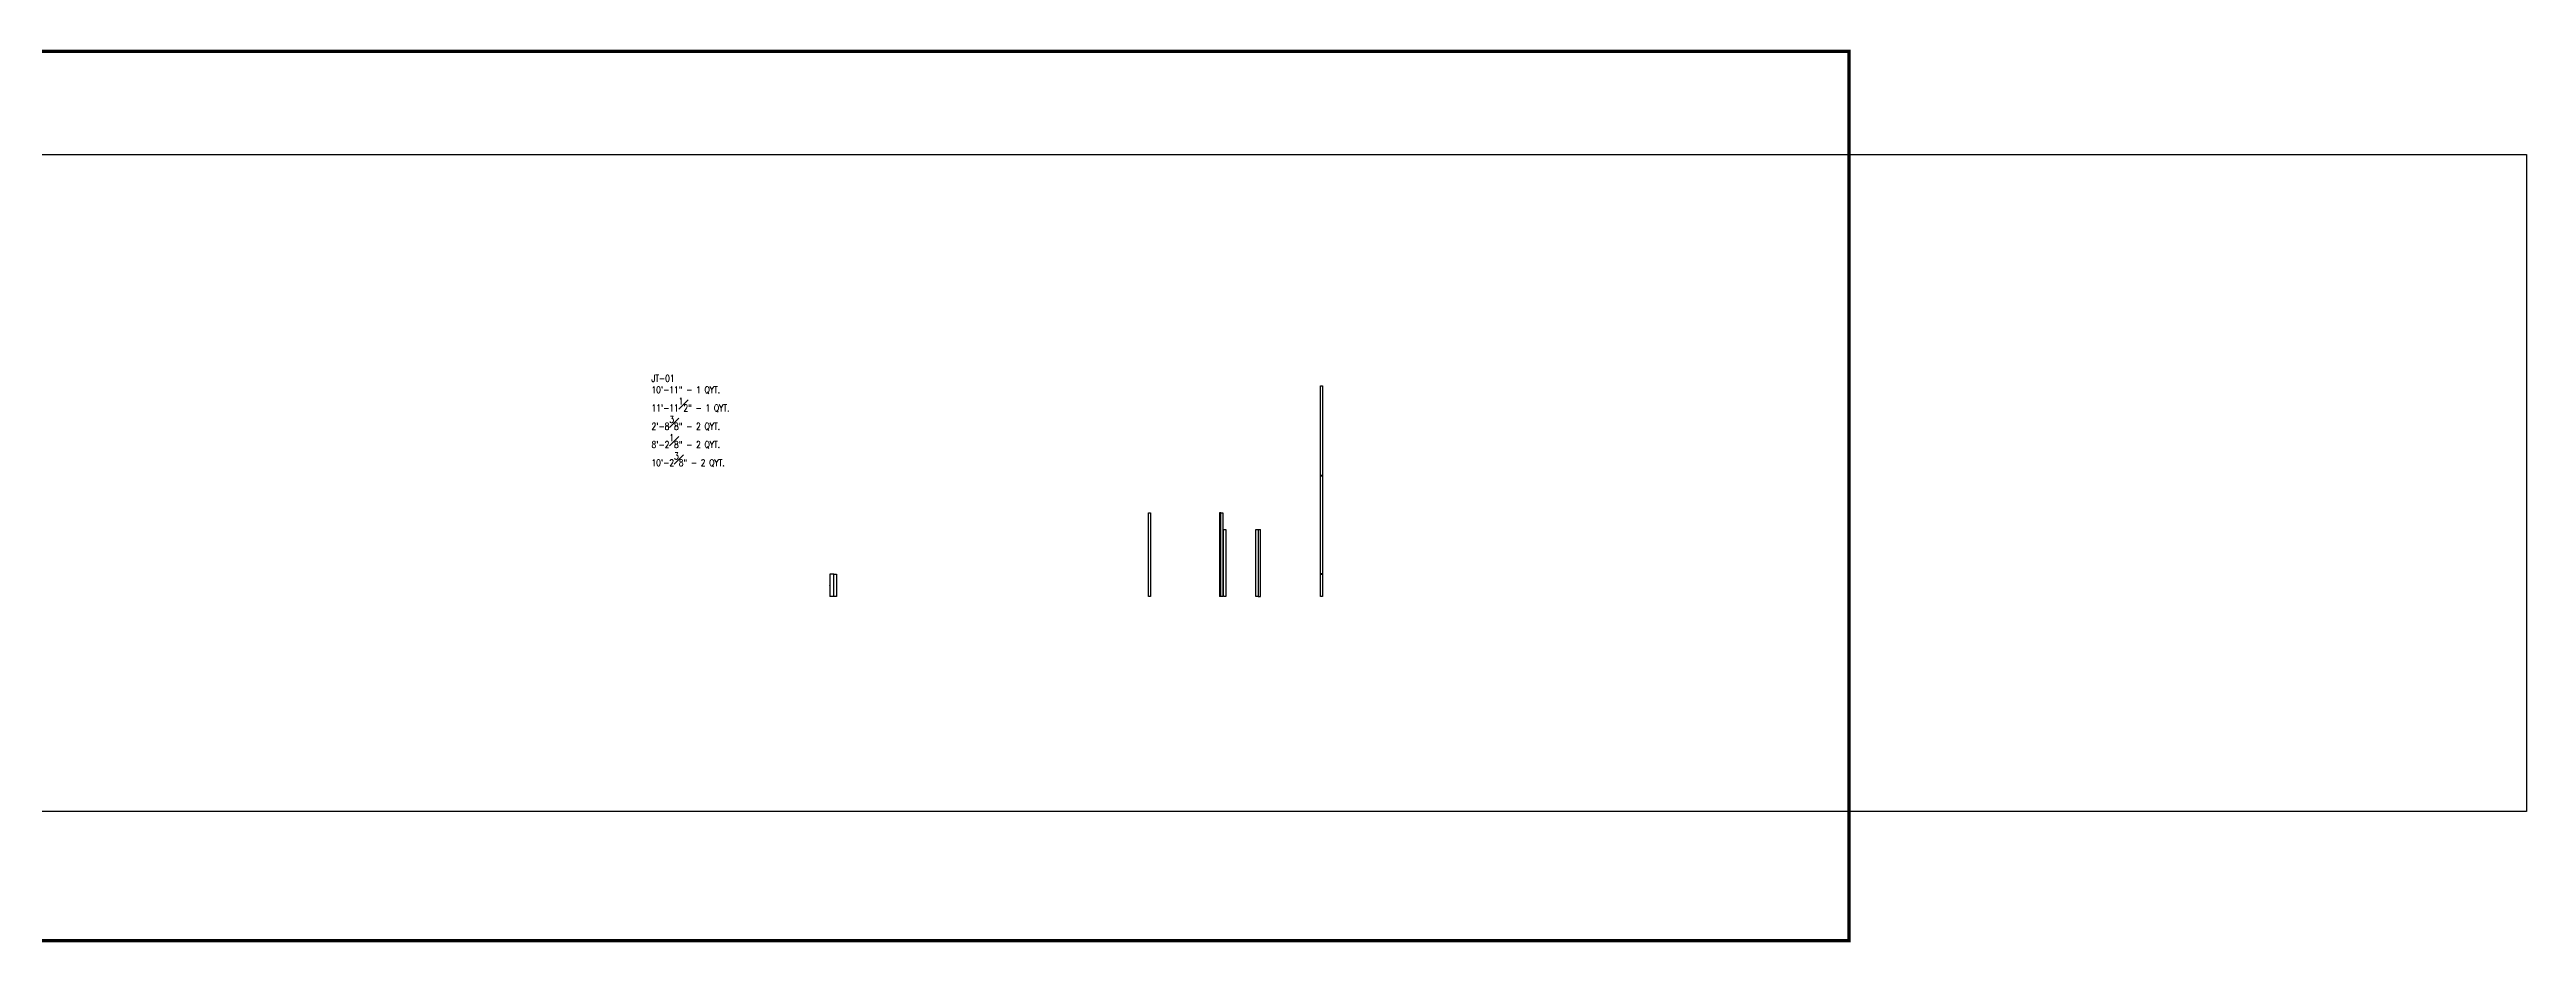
# Model space of a CAD drawing. Header units: inches. Extents: x 0 to 14480, y -2 to 5324.
# Drawn here: x 10860 to 14480, y -2 to 1302 of the extents above; entities that cross this region are included whole.
import ezdxf

# ---------------------------------------------------------------- set-up
doc = ezdxf.new("R2010")
doc.units = ezdxf.units.IN
doc.header["$MEASUREMENT"] = 0
doc.layers.add('!Extrusion', color=140, linetype='Continuous', lineweight=25)
doc.layers.add('0 @ 1', color=7, linetype='Continuous')
doc.styles.add('Romans', font='romans.shx', dxfattribs={"width": 0.8})
doc.dimstyles.new('NBK$0', dxfattribs={"dimtxt": 0.0625, "dimasz": 0.046875, "dimexe": 0, "dimexo": 0.03125, "dimgap": 0.03, "dimtad": 3, "dimdec": 4, "dimzin": 3, "dimdsep": 46, "dimlunit": 4, "dimtxsty": 'Romans', "dimblk": 'DOT', "dimblk1": 'DOT', "dimblk2": 'DOT', "dimcen": 0, "dimazin": 2, "dimtfac": 0.8, "dimtdec": 4, "dimtmove": 2, "dimatfit": 2, "dimfxl": 1, "dimtfill": 1, "dimfrac": 1, "dimtolj": 1, "dimtzin": 0, "dimarcsym": 1})

# ---------------------------------------------------------------- blocks, each defined once
blk = doc.blocks.new('_Dot')
at = {"color": 0, "linetype": 'ByBlock', "lineweight": -2}
blk.add_line((-0.5, 0), (-1, 0), dxfattribs=at)
at = {"color": 0, "linetype": 'ByBlock', "const_width": 0.5}
blk.add_lwpolyline([(-0.25, 0, 1), (0.25, 0, 1)], format="xyb", close=True, dxfattribs=at)
blk = doc.blocks.new('*D377')
at = {"layer": '0 @ 1', "color": 0, "lineweight": -2}
for p, q in [((571.2, 122.4), (569.3, 122.4)), ((569.3, 122.4), (569.3, 0.1)), ((571.2, 0), (569.3, 0))]:
    blk.add_line(p, q, dxfattribs=at)
at = {"layer": 'Defpoints', "color": 0}
for p in [(571.2, 122.4), (569.3, 0), (571.2, 0)]:
    blk.add_point(p, dxfattribs=at)
at = {"layer": '0 @ 1', "color": 0, "lineweight": -2, "xscale": 0.046875, "yscale": 0.046875, "zscale": 0.046875}
for p, rotation in [((569.3, 122.4), 90), ((569.3, 0), 270)]:
    blk.add_blockref('_Dot', p, dxfattribs=dict(at, rotation=rotation))
at = {"layer": '0 @ 1', "color": 0, "char_height": 0.0625, "attachment_point": 5, "rotation": 90, "style": 'Romans'}
for s, insert in [('\\A1;10\'-2{\\H0.800000x;\\S3#8;}"', (569.2, 61.2)), ('\\A1;[3109]', (569.4, 61.2))]:
    blk.add_mtext(s, dxfattribs=dict(at, insert=insert))
blk = doc.blocks.new('*D378')
at = {"layer": '0 @ 1', "color": 0, "lineweight": -2}
for p, q in [((625.8, 97.9), (629.4, 97.9)), ((629.4, -0.1), (629.4, 97.9)), ((625.8, -0.2), (629.4, -0.2))]:
    blk.add_line(p, q, dxfattribs=at)
at = {"layer": 'Defpoints', "color": 0}
for p in [(625.8, 97.9), (629.4, 97.9), (625.8, -0.2)]:
    blk.add_point(p, dxfattribs=at)
at = {"layer": '0 @ 1', "color": 0, "lineweight": -2, "xscale": 0.046875, "yscale": 0.046875, "zscale": 0.046875}
for p, rotation in [((629.4, 97.9), 90), ((629.4, -0.2), 270)]:
    blk.add_blockref('_Dot', p, dxfattribs=dict(at, rotation=rotation))
at = {"layer": '0 @ 1', "color": 0, "char_height": 0.0625, "attachment_point": 5, "rotation": 90, "style": 'Romans'}
for s, insert in [('\\A1;8\'-2{\\H0.800000x;\\S1#8;}"', (629.4, 48.9)), ('\\A1;[2492.5]', (629.5, 48.9))]:
    blk.add_mtext(s, dxfattribs=dict(at, insert=insert))
blk = doc.blocks.new('*D379')
at = {"layer": '0 @ 1', "color": 0, "lineweight": -2}
for p, q in [((5.6, 32.4), (0, 32.4)), ((0, 32.4), (0, 0.1)), ((5.6, 0), (0, 0))]:
    blk.add_line(p, q, dxfattribs=at)
at = {"layer": 'Defpoints', "color": 0}
for p in [(0, 0), (5.6, 32.4), (5.6, 0)]:
    blk.add_point(p, dxfattribs=at)
at = {"layer": '0 @ 1', "color": 0, "lineweight": -2, "xscale": 0.046875, "yscale": 0.046875, "zscale": 0.046875}
for p, rotation in [((0, 32.4), 90), ((0, 0), 270)]:
    blk.add_blockref('_Dot', p, dxfattribs=dict(at, rotation=rotation))
at = {"layer": '0 @ 1', "color": 0, "char_height": 0.0625, "attachment_point": 5, "rotation": 90, "style": 'Romans'}
for s, insert in [('\\A1;2\'-8{\\H0.800000x;\\S3#8;}"', (-0.1, 16.2)), ('\\A1;[823]', (0.1, 16.2))]:
    blk.add_mtext(s, dxfattribs=dict(at, insert=insert))
blk = doc.blocks.new('BOTTOM4')
at = {"layer": '!Extrusion', "color": 156}
blk.add_lwpolyline([(716.95426, 176.8222), (716.95426, 307.8222), (719.17867, 307.8222, 1), (719.45426, 307.8222), (720.20229, 307.8222), (720.20229, 176.8222)], format="xyb", close=True, dxfattribs=at)
at = {"layer": '!Extrusion', "color": 80}
blk.add_lwpolyline([(716.95426, 32.90487), (716.95426, 176.40487), (719.17867, 176.40487, 1), (719.45426, 176.40487), (720.20229, 176.40487), (720.20229, 32.90487)], format="xyb", close=True, dxfattribs=at)
at = {"layer": '!Extrusion', "color": 151}
for points in [[(465.52315, 0.01172), (465.52315, 122.4069), (467.74756, 122.4069, 1), (468.02316, 122.4069), (468.77119, 122.4069), (468.77119, 0.01172)], [(571.24437, 0.01172), (571.24437, 122.4069), (573.46878, 122.4069, 1), (573.74437, 122.4069), (574.49241, 122.4069), (574.49241, 0.01172)]]:
    blk.add_lwpolyline(points, format="xyb", close=True, dxfattribs=at)
at = {"layer": '!Extrusion', "color": 127}
for points in [[(575.3783, -0.18366), (575.3783, 97.93888), (577.6027, 97.93888, 1), (577.8783, 97.93888), (578.62633, 97.93888), (578.62633, -0.18366)], [(622.50741, -0.18366), (622.50741, 97.93888), (624.73182, 97.93888, 1), (625.00741, 97.93888), (625.75544, 97.93888), (625.75544, -0.18366)]]:
    blk.add_lwpolyline(points, format="xyb", close=True, dxfattribs=at)
at = {"layer": '!Extrusion', "color": 155}
blk.add_lwpolyline([(5.63322, 32.4069), (9.59958, 32.4069), (9.59958, 0.01172), (5.63322, 0.01172)], close=True, dxfattribs=at)
blk.add_lwpolyline([(716.95426, 0.0097), (716.95426, 32.41445), (719.17867, 32.41445, 1), (719.45426, 32.41445), (720.20229, 32.41445), (720.20229, 0.0097)], format="xyb", close=True, dxfattribs=at)
at = {"layer": '0 @ 1', "color": 254}
for base, p1, p2, picture, middle in [((569.28435, 0.01172), (571.24437, 122.4069), (571.24437, 0.01172), '*D377', (569.20435, 61.20931)), ((629.44822, 97.93888), (625.75544, -0.18366), (625.75544, 97.93888), '*D378', (629.36822, 48.87761)), ((0, 0.01172), (5.63322, 32.4069), (5.63322, 0.01172), '*D379', (-0.08, 16.20931))]:
    dim = blk.add_linear_dim(base=base, p1=p1, p2=p2, angle=90, dimstyle='NBK$0', override={"dimscale": 1, "dimpost": '\\X', "dimtfill": 0, "dimarcsym": 0}, dxfattribs=at)
    dim.commit()
    dim.dimension.update_dxf_attribs({"geometry": picture, "text_midpoint": middle})

msp = doc.modelspace()

# ---------------------------------------------------------------- linework, layer by layer
at = {"color": 3, "const_width": 5}
msp.add_lwpolyline([(380, 1300), (13490, 1300), (13490, 0), (380, 0)], close=True, dxfattribs=at)
at = {"color": 1}
msp.add_lwpolyline([(0, 1149.1), (14480, 1149.1), (14480, 189.1), (0, 189.1)], close=True, dxfattribs=at)

# ---------------------------------------------------------------- block references
msp.add_blockref('BOTTOM4', (12000.4, 503.2))

# ---------------------------------------------------------------- texts
at = {"insert": (11739.8, 826.9), "char_height": 10, "width": 178, "attachment_point": 1, "style": 'Romans'}
msp.add_mtext('{\\C3;JT-01}\\P{\\C156;10\'-11"} - {\\C3;1 QYT.}\\P{\\C80;{{\\l}}11\'-11\\S1#2;"{{\\L}}} - {\\C3;1 QYT.}\\P{\\C155;{{\\l}}2\'-8\\S3#8;"{{\\L}}} - {\\C3;2 QYT.}\\P{\\C127;{{\\l}}8\'-2\\S1#8;"{{\\L}}} - 2 QYT.\\P{\\C151;{{\\l}}10\'-2\\S3#8;"{{\\L}}} - 2 QYT.', dxfattribs=at)

doc.saveas('drawing.dxf')
